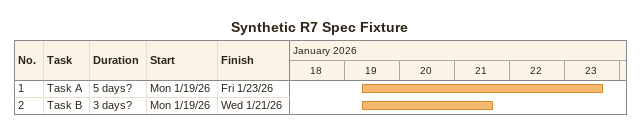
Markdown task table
Synthetic R7 Spec Fixture

| ID | Task | Duration | Start | Finish |
|---|---|---|---|---|
| 1 | Task A | 5d? | 2026-01-19 | 2026-01-23 |
| 2 | Task B | 3d? | 2026-01-19 | 2026-01-21 |
